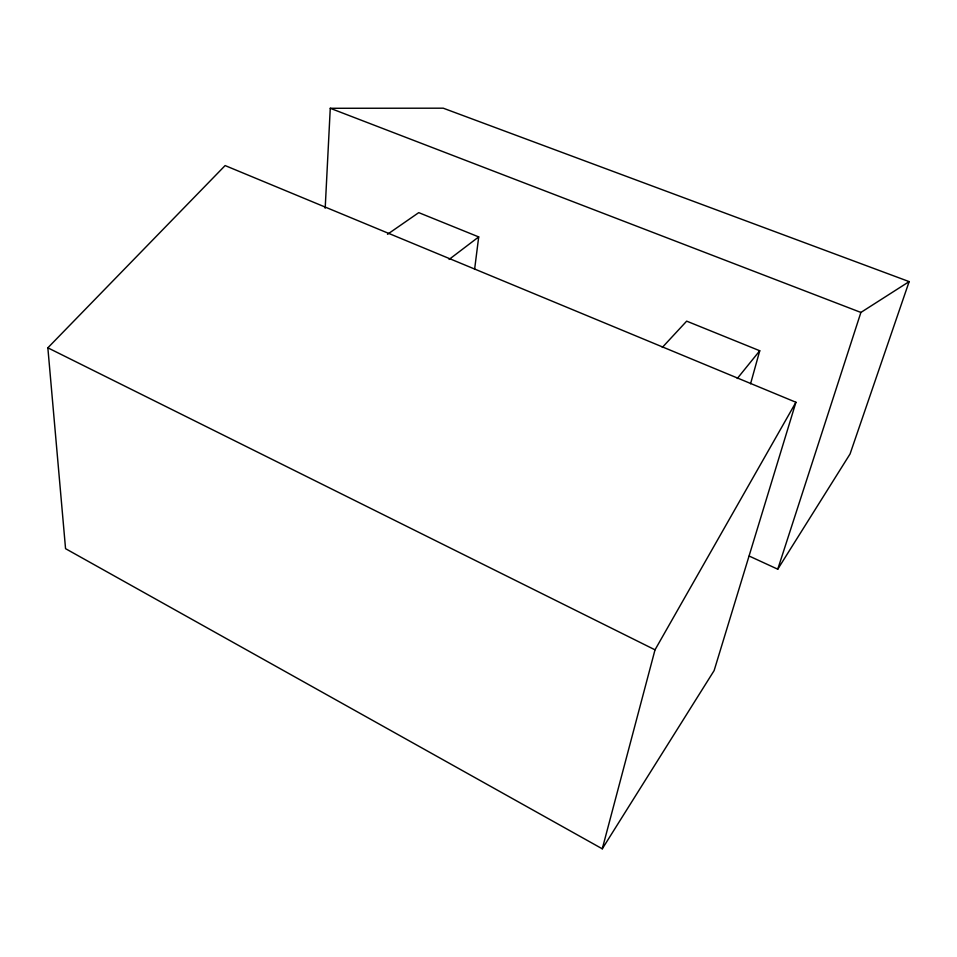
<?xml version="1.0" encoding="UTF-8"?>
<svg xmlns="http://www.w3.org/2000/svg" width="957" height="957" viewBox="0 0 957 957"><rect width="100%" height="100%" fill="white"/><g stroke="black" fill="none" stroke-linecap="round" stroke-linejoin="round"><path stroke-width="1.44" d="M325.189 208.219L330.261 108.285L443.247 108.189L909.15 281.609L850.055 453.977L777.754 569.2L749.247 556.077M474.6 269.407L478.703 236.917L418.747 212.633L387.501 234.286M602.276 848.811L655.019 649.827L795.925 402.263L225.122 165.573L47.85 347.822L65.555 548.672L602.276 848.811L714.125 670.582L795.925 402.263M750.563 383.781L759.75 350.752L686.671 321.145L662.304 347.427M777.754 569.2L860.893 312.437L909.15 281.609M737.261 378.529L759.75 350.752M449.108 259.431L478.703 236.917M330.261 108.285L860.893 312.437M47.85 347.822L655.019 649.827"/></g></svg>
